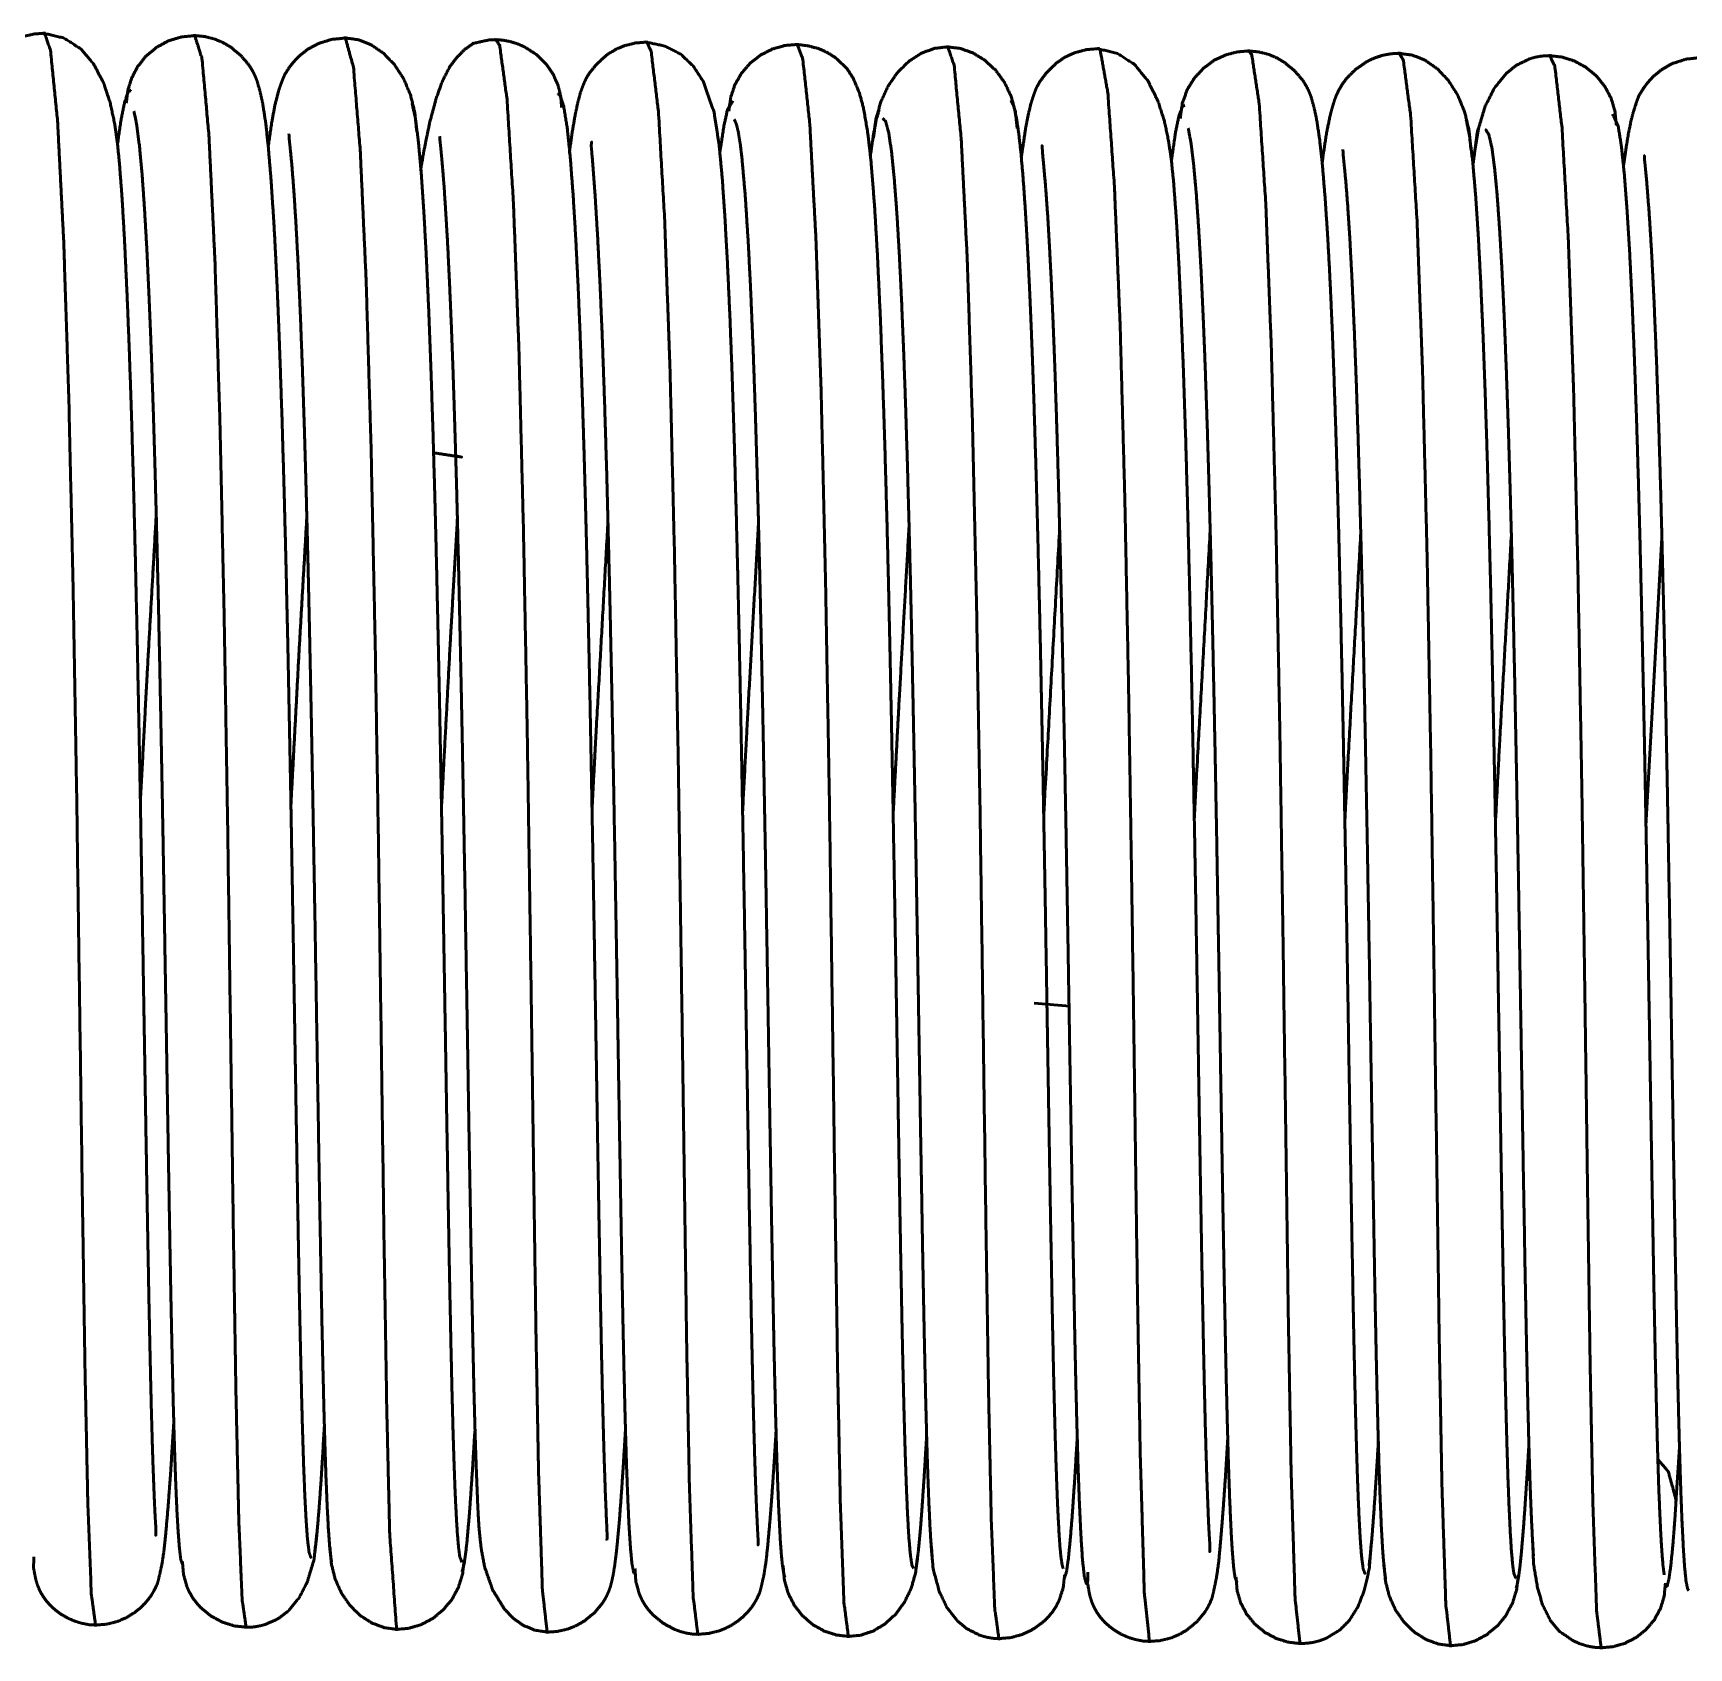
# Paper-space layout 'Layout1' of a CAD drawing. Header units: millimetres. Extents: x 69 to 348, y 30 to 269.
# Drawn here: x 182.84 to 190.54, y 243.62 to 251.12 of the extents above; entities that cross this region are included whole.
import ezdxf

# ---------------------------------------------------------------- set-up
doc = ezdxf.new("R2010")
doc.units = ezdxf.units.MM
doc.layers.add('170', color=7, linetype='Continuous', true_color=0xffffff)

psp = doc.layouts.get("Layout1")

# ---------------------------------------------------------------- linework, layer by layer
at = {"layer": '170', "color": 155, "linetype": 'Continuous', "lineweight": 50}
for p, q in [((189.5606, 250.6783), (189.5341, 250.5192)), ((190.4124, 248.7787), (190.3383, 247.4371)), ((187.4951, 246.6139), (187.6596, 246.5992)), ((190.478, 244.2923), (190.494, 244.55))]:
    psp.add_line(p, q, dxfattribs=at)
for points, knots in [([(182.8986, 251.122), (182.8438, 251.118), (182.7927, 251.1058), (182.7514, 251.0885), (182.7135, 251.0656), (182.6642, 251.0227), (182.6291, 250.9803), (182.6139, 250.9558), (182.6045, 250.9359), (182.5953, 250.9135), (182.588, 250.8928), (182.5759, 250.8505), (182.5651, 250.803), (182.5519, 250.7318), (182.5397, 250.6507), (182.527, 250.55)], [0, 0, 0.072006, 0.140901, 0.199594, 0.257727, 0.343365, 0.415585, 0.453419, 0.482278, 0.514008, 0.542859, 0.60058, 0.66439, 0.759327, 0.866951, 1, 1]), ([(183.4115, 244.1402), (183.4114, 244.1404), (183.4113, 244.1474), (183.4119, 244.1586), (183.4109, 244.1854), (183.4084, 244.2241), (183.4053, 244.2864), (183.4022, 244.363), (183.3982, 244.4718), (183.3942, 244.5993), (183.3904, 244.7366), (183.3868, 244.8883), (183.3835, 245.0366), (183.3802, 245.1952), (183.3748, 245.4802), (183.3693, 245.788), (183.3636, 246.1274), (183.3608, 246.2974), (183.3547, 246.665), (183.3458, 247.1963), (183.3399, 247.5329), (183.3328, 247.9106), (183.3253, 248.2826), (183.3169, 248.6601), (183.3078, 249.0213), (183.2984, 249.3453), (183.2882, 249.647), (183.2776, 249.9109), (183.2665, 250.1472), (183.2554, 250.3447), (183.2418, 250.5242), (183.2324, 250.6151), (183.2194, 250.7043), (183.1988, 250.7999), (183.1688, 250.8901), (183.1222, 250.979), (183.0623, 251.0497), (182.9821, 251.1), (182.887, 251.1222)], [0, 0, 0.000027, 0.001007, 0.00258, 0.006337, 0.011765, 0.020491, 0.031219, 0.046454, 0.064306, 0.083519, 0.104746, 0.125512, 0.147704, 0.187589, 0.230668, 0.278162, 0.301952, 0.353397, 0.427752, 0.474865, 0.52772, 0.579779, 0.632612, 0.683178, 0.728528, 0.770764, 0.807732, 0.840828, 0.868502, 0.893692, 0.906478, 0.919089, 0.932785, 0.946081, 0.960128, 0.973098, 0.986335, 1, 1]), ([(183.1312, 243.7233), (183.1116, 243.8684), (183.0954, 244.2883), (183.0823, 244.9102), (183.0701, 245.704), (183.0435, 247.5794), (183.0271, 248.5366), (183.0072, 249.4165), (182.9832, 250.1559), (182.9548, 250.7107), (182.922, 251.0412), (182.8941, 251.122)], [0, 0, 0.01977, 0.07649, 0.160448, 0.267603, 0.520775, 0.649987, 0.768791, 0.86865, 0.943623, 0.988458, 1, 1]), ([(183.5982, 251.111), (183.5313, 251.1046), (183.4696, 251.086), (183.4138, 251.0555), (183.365, 251.0144), (183.3269, 250.9664), (183.2988, 250.9127), (183.2815, 250.857), (183.2742, 250.7976)], [0, 0, 0.134652, 0.2638, 0.391136, 0.51904, 0.641806, 0.763283, 0.880031, 1, 1]), ([(184.1333, 244.0375), (184.1317, 244.038), (184.1238, 244.0625), (184.1165, 244.123), (184.1101, 244.2105), (184.104, 244.328), (184.0987, 244.4621), (184.0936, 244.6203), (184.0892, 244.7847), (184.0849, 244.9665), (184.081, 245.1445), (184.0772, 245.3344), (184.0706, 245.6996), (184.0647, 246.0441), (184.0551, 246.6242), (184.0473, 247.09), (184.0376, 247.6399), (184.0315, 247.9594), (184.0251, 248.2746), (184.0172, 248.6258), (184.0087, 248.9636), (183.9984, 249.3222), (183.9871, 249.6528), (183.9807, 249.8175), (183.974, 249.9723), (183.9674, 250.1082), (183.9605, 250.2351), (183.9479, 250.4298), (183.9341, 250.596), (183.9223, 250.7033), (183.9083, 250.7948), (183.8965, 250.8497), (183.8828, 250.8972), (183.8775, 250.9119), (183.8698, 250.9294), (183.8593, 250.9501), (183.8434, 250.975), (183.8076, 251.0169), (183.7596, 251.0571), (183.7236, 251.0784), (183.6848, 251.0946), (183.6373, 251.1065), (183.5867, 251.1112)], [0, 0, 0.000235, 0.003778, 0.012181, 0.02426, 0.040472, 0.058957, 0.080761, 0.103411, 0.128463, 0.152989, 0.179153, 0.229461, 0.276916, 0.356833, 0.421009, 0.496767, 0.540786, 0.584211, 0.632601, 0.679144, 0.728565, 0.774128, 0.796827, 0.818179, 0.836913, 0.854427, 0.881296, 0.904274, 0.919139, 0.931886, 0.939629, 0.946435, 0.948584, 0.951224, 0.954415, 0.958482, 0.966083, 0.974707, 0.980463, 0.986259, 0.993, 1, 1]), ([(183.8313, 243.7132), (183.8126, 243.8409), (183.797, 244.217), (183.7837, 244.815), (183.7714, 245.5906), (183.7452, 247.4518), (183.7291, 248.4138), (183.7097, 249.3062), (183.6862, 250.0652), (183.6584, 250.6448), (183.6261, 251.0041), (183.5923, 251.1111)], [0, 0, 0.017423, 0.068233, 0.148978, 0.253691, 0.504955, 0.63483, 0.755322, 0.857819, 0.93616, 0.984847, 1, 1]), ([(184.2983, 251.1), (184.2281, 251.0928), (184.1647, 251.0729), (184.1187, 251.0478), (184.0782, 251.016), (184.0526, 250.9893), (184.0325, 250.9641), (184.0117, 250.9315), (184.0011, 250.9072), (183.9906, 250.8791), (183.981, 250.8502), (183.9644, 250.7844), (183.9508, 250.7098), (183.9343, 250.5966)], [0, 0, 0.101627, 0.197409, 0.272867, 0.347105, 0.400392, 0.446966, 0.502678, 0.540899, 0.584035, 0.627947, 0.725762, 0.835118, 1, 1]), ([(184.6247, 250.6632), (184.6153, 250.7538), (184.5951, 250.8356), (184.5629, 250.911), (184.5208, 250.9757), (184.4693, 251.0289), (184.4123, 251.0677), (184.3514, 251.0917), (184.2867, 251.1002)], [0, 0, 0.149701, 0.288314, 0.422995, 0.54999, 0.671656, 0.785068, 0.892731, 1, 1]), ([(184.5306, 243.7032), (184.4986, 244.1488), (184.4851, 244.7224), (184.4728, 245.4791), (184.4469, 247.3242), (184.4311, 248.29), (184.4121, 249.194), (184.3891, 249.9717), (184.3618, 250.5758), (184.3301, 250.9634), (184.2925, 251.1002)], [0, 0, 0.060326, 0.137786, 0.239968, 0.489121, 0.619553, 0.741638, 0.846686, 0.928338, 0.980844, 1, 1]), ([(184.9983, 251.0918), (184.9785, 251.0914), (184.9602, 251.0905), (184.8885, 251.0749), (184.8483, 251.0472), (184.8117, 251.0105), (184.7788, 250.9673), (184.7436, 250.8995), (184.7148, 250.8191), (184.684, 250.7044), (184.6569, 250.5716), (184.6419, 250.4818)], [0, 0, 0.025657, 0.049361, 0.144132, 0.20736, 0.274338, 0.344517, 0.443255, 0.553556, 0.707193, 0.88239, 1, 1]), ([(185.2979, 250.7768), (185.2938, 250.8278), (185.2825, 250.8758), (185.2596, 250.9291), (185.2276, 250.9766), (185.1806, 251.0228), (185.1259, 251.0578), (185.0933, 251.0723), (185.0597, 251.0829), (185.0234, 251.0897), (184.9862, 251.0919)], [0, 0, 0.104161, 0.204375, 0.322247, 0.43869, 0.572893, 0.704837, 0.7774, 0.849069, 0.924289, 1, 1]), ([(184.9925, 251.0919), (185.0099, 251.064), (185.0441, 250.8141), (185.074, 250.3308), (185.0994, 249.6487), (185.1205, 248.8076), (185.1381, 247.8687), (185.1528, 246.899), (185.1779, 245.1243), (185.1905, 244.4401), (185.2084, 243.8883), (185.2305, 243.6904)], [0, 0, 0.00444, 0.038466, 0.103782, 0.195864, 0.309378, 0.436057, 0.566898, 0.806333, 0.898659, 0.973139, 1, 1]), ([(185.6979, 251.0808), (185.6412, 251.0764), (185.5884, 251.0632), (185.5464, 251.045), (185.5079, 251.0208), (185.4598, 250.9771), (185.4257, 250.9347), (185.4118, 250.9116), (185.4032, 250.8932), (185.3939, 250.8698), (185.3864, 250.8482), (185.3735, 250.8016), (185.362, 250.7485), (185.3475, 250.665), (185.334, 250.5679), (185.3339, 250.5675)], [0, 0, 0.08082, 0.158277, 0.223344, 0.288135, 0.380452, 0.457865, 0.496225, 0.525079, 0.560878, 0.593388, 0.662232, 0.739407, 0.86002, 0.999351, 1, 1]), ([(186.2113, 244.0958), (186.2114, 244.0958), (186.212, 244.102), (186.2114, 244.1165), (186.2097, 244.148), (186.2074, 244.1917), (186.204, 244.2638), (186.2004, 244.3534), (186.196, 244.4814), (186.1916, 244.6315), (186.1875, 244.7922), (186.1835, 244.9698), (186.1799, 245.1413), (186.1764, 245.324), (186.1702, 245.6687), (186.1648, 245.9855), (186.1589, 246.3441), (186.156, 246.5189), (186.1498, 246.8941), (186.1405, 247.4303), (186.1343, 247.7664), (186.1269, 248.1403), (186.119, 248.5052), (186.1101, 248.872), (186.1005, 249.2192), (186.0907, 249.527), (186.0799, 249.8102), (186.0685, 250.0553), (186.0566, 250.2706), (186.0446, 250.446), (186.0298, 250.6042), (186.0062, 250.7555), (185.9551, 250.8991), (185.9105, 250.9677), (185.8521, 251.024), (185.7769, 251.0623), (185.6868, 251.081)], [0, 0, 0.000016, 0.000882, 0.002908, 0.007322, 0.013424, 0.023518, 0.036052, 0.053944, 0.074921, 0.097382, 0.122203, 0.146175, 0.171712, 0.219881, 0.264152, 0.314264, 0.338693, 0.39113, 0.466053, 0.513023, 0.565273, 0.616276, 0.66754, 0.716069, 0.7591, 0.798709, 0.832991, 0.863121, 0.887676, 0.909891, 0.931284, 0.952582, 0.964018, 0.975341, 0.987139, 1, 1]), ([(185.6937, 251.0809), (185.7141, 251.0369), (185.7478, 250.7574), (185.7771, 250.2477), (185.8021, 249.5442), (185.8227, 248.6882), (185.8399, 247.7418), (185.8543, 246.7725), (185.8792, 245.0224), (185.892, 244.3602), (185.9094, 243.8563), (185.9308, 243.6803)], [0, 0, 0.00654, 0.044533, 0.113418, 0.208413, 0.323955, 0.45167, 0.58249, 0.818671, 0.908036, 0.976073, 1, 1]), ([(186.3981, 251.0698), (186.3365, 251.0648), (186.2784, 251.0485), (186.2237, 251.0209), (186.1743, 250.9825), (186.1337, 250.9356), (186.1029, 250.8817), (186.0837, 250.8232), (186.0753, 250.7595)], [0, 0, 0.124642, 0.24623, 0.369933, 0.495896, 0.621019, 0.74623, 0.870326, 1, 1]), ([(186.9336, 243.9879), (186.9265, 244.0009), (186.9193, 244.0466), (186.9125, 244.1244), (186.9065, 244.2248), (186.9009, 244.3519), (186.8959, 244.4926), (186.8911, 244.6549), (186.8868, 244.8221), (186.8826, 245.0051), (186.8789, 245.1845), (186.8753, 245.3747), (186.8687, 245.7422), (186.8628, 246.0918), (186.8559, 246.5109), (186.8501, 246.8608), (186.8451, 247.15), (186.8364, 247.6403), (186.8309, 247.9282), (186.8251, 248.2124), (186.818, 248.533), (186.8104, 248.8432), (186.8011, 249.1776), (186.7911, 249.4898), (186.7791, 249.8081), (186.7659, 250.0905), (186.7523, 250.3216), (186.7365, 250.5207), (186.7215, 250.6546), (186.7018, 250.7703), (186.6823, 250.8436), (186.6529, 250.9131), (186.6228, 250.9592), (186.5698, 251.0084), (186.5349, 251.031), (186.4928, 251.0504), (186.443, 251.0633), (186.3861, 251.0699)], [0, 0, 0.002042, 0.008413, 0.019164, 0.033, 0.050507, 0.069881, 0.092228, 0.115247, 0.140438, 0.165134, 0.191319, 0.241911, 0.290029, 0.347709, 0.395873, 0.435677, 0.503169, 0.542799, 0.581923, 0.626057, 0.668753, 0.714794, 0.757781, 0.801622, 0.84053, 0.87239, 0.899877, 0.91842, 0.934574, 0.945013, 0.955399, 0.962972, 0.972932, 0.978653, 0.985034, 0.99211, 1, 1]), ([(186.392, 251.0699), (186.4183, 251.0061), (186.4515, 250.6974), (186.4802, 250.1618), (186.5047, 249.4374), (186.5248, 248.5674), (186.5416, 247.6146), (186.5684, 245.7297), (186.5806, 244.9228), (186.5936, 244.2834), (186.6104, 243.8276), (186.6308, 243.6703)], [0, 0, 0.009309, 0.051218, 0.1236, 0.221404, 0.338841, 0.467447, 0.721838, 0.830737, 0.917039, 0.978596, 1, 1]), ([(187.0977, 251.0588), (187.0328, 251.0517), (186.9712, 251.0293), (186.9131, 250.992), (186.8601, 250.9403), (186.816, 250.877), (186.7817, 250.8031), (186.7591, 250.7225), (186.7469, 250.6332)], [0, 0, 0.10766, 0.215758, 0.329645, 0.45171, 0.578881, 0.713371, 0.851322, 1, 1]), ([(187.4153, 250.6793), (187.4069, 250.7569), (187.3877, 250.8275), (187.3567, 250.8928), (187.3156, 250.9494), (187.2654, 250.996), (187.2096, 251.0302), (187.1499, 251.0512), (187.0865, 251.0589)], [0, 0, 0.140773, 0.272699, 0.403125, 0.529097, 0.652709, 0.770655, 0.884848, 1, 1]), ([(187.0928, 251.0589), (187.1224, 250.9718), (187.1551, 250.634), (187.1833, 250.073), (187.2072, 249.3286), (187.2269, 248.4455), (187.2433, 247.4871), (187.2698, 245.615), (187.282, 244.8257), (187.2951, 244.2097), (187.3112, 243.8016), (187.3305, 243.6602)], [0, 0, 0.01242, 0.05822, 0.13404, 0.234565, 0.3538, 0.483185, 0.735895, 0.842446, 0.925611, 0.980741, 1, 1]), ([(187.798, 251.0506), (187.7375, 251.0455), (187.6817, 251.0307), (187.638, 251.0105), (187.5987, 250.984), (187.5514, 250.9378), (187.5195, 250.8948), (187.5059, 250.8703), (187.4982, 250.8513), (187.4888, 250.8243), (187.4799, 250.7961), (187.466, 250.7393), (187.4541, 250.6754), (187.4348, 250.5445)], [0, 0, 0.087199, 0.17005, 0.239234, 0.307357, 0.402404, 0.479272, 0.519483, 0.549035, 0.590051, 0.632504, 0.716501, 0.809897, 1, 1]), ([(188.3108, 244.0646), (188.3107, 244.0648), (188.3106, 244.0717), (188.3113, 244.0828), (188.3103, 244.1094), (188.3079, 244.1477), (188.3048, 244.2091), (188.3018, 244.2842), (188.2978, 244.3905), (188.2938, 244.5144), (188.2901, 244.6474), (188.2865, 244.7946), (188.2832, 244.9393), (188.28, 245.0946), (188.2746, 245.3754), (188.2663, 245.8456), (188.2606, 246.1862), (188.2546, 246.5529), (188.2458, 247.0828), (188.2398, 247.4189), (188.2328, 247.7966), (188.2253, 248.1687), (188.2169, 248.5475), (188.2079, 248.911), (188.1987, 249.2382), (188.1886, 249.5437), (188.1781, 249.8104), (188.1671, 250.0489), (188.1561, 250.2485), (188.1426, 250.4298), (188.1331, 250.5232), (188.1203, 250.6147), (188.0996, 250.7141), (188.0695, 250.8077), (188.0226, 250.9011), (187.9623, 250.9752), (187.8815, 251.028), (187.7856, 251.0507)], [0, 0, 0.000027, 0.001004, 0.002559, 0.006283, 0.011645, 0.020243, 0.030761, 0.04563, 0.062978, 0.081582, 0.10218, 0.12243, 0.144148, 0.183436, 0.249214, 0.296866, 0.348162, 0.422287, 0.469316, 0.522145, 0.574214, 0.627209, 0.678062, 0.723847, 0.766603, 0.803935, 0.837339, 0.865291, 0.890732, 0.903856, 0.916784, 0.930988, 0.944733, 0.959352, 0.972716, 0.986221, 1, 1]), ([(188.0305, 243.6473), (188.0065, 243.8764), (187.9874, 244.5264), (187.9749, 245.2476), (187.9495, 247.0609), (187.9342, 248.0291), (187.916, 248.9526), (187.894, 249.7657), (187.8676, 250.4085), (187.8368, 250.8443), (187.8016, 251.042), (187.792, 251.0507)], [0, 0, 0.03106, 0.118756, 0.216042, 0.460617, 0.59121, 0.715781, 0.825482, 0.912245, 0.971157, 0.998239, 1, 1]), ([(188.4971, 251.0396), (188.4398, 251.035), (188.3864, 251.0215), (188.3316, 250.9959), (188.2829, 250.9604), (188.239, 250.913), (188.2058, 250.8588), (188.183, 250.7951), (188.1734, 250.7255)], [0, 0, 0.115144, 0.22539, 0.346582, 0.467223, 0.596537, 0.723896, 0.859413, 1, 1]), ([(189.0323, 243.9637), (189.0317, 243.9638), (189.0238, 243.9846), (189.0164, 244.0421), (189.01, 244.1268), (189.004, 244.241), (188.9986, 244.3711), (188.9935, 244.525), (188.989, 244.6852), (188.9847, 244.8635), (188.9809, 245.0391), (188.9771, 245.2271), (188.9704, 245.5899), (188.9646, 245.933), (188.9598, 246.2175), (188.9512, 246.7422), (188.9425, 247.2513), (188.9315, 247.8488), (188.925, 248.1663), (188.9171, 248.5216), (188.9086, 248.8639), (188.8982, 249.2289), (188.8869, 249.5657), (188.8805, 249.7329), (188.8737, 249.8898), (188.8671, 250.0272), (188.8601, 250.1553), (188.8474, 250.3514), (188.8334, 250.5188), (188.8216, 250.6268), (188.8076, 250.7197), (188.7958, 250.7756), (188.7821, 250.8243), (188.7768, 250.8391), (188.7692, 250.857), (188.7587, 250.8778), (188.7429, 250.9029), (188.707, 250.9451), (188.6591, 250.9854), (188.6231, 251.0068), (188.5844, 251.0231), (188.5369, 251.0351), (188.4863, 251.0398)], [0, 0, 0.000091, 0.003151, 0.011135, 0.022843, 0.038591, 0.056526, 0.077729, 0.099803, 0.12436, 0.148549, 0.174446, 0.224423, 0.271683, 0.310872, 0.383143, 0.453255, 0.535569, 0.579295, 0.62824, 0.675405, 0.725688, 0.772091, 0.795138, 0.816773, 0.835712, 0.853382, 0.880444, 0.903574, 0.918548, 0.931476, 0.939354, 0.946311, 0.948487, 0.951162, 0.954374, 0.958449, 0.966077, 0.974702, 0.980466, 0.986259, 0.993006, 1, 1]), ([(188.7303, 243.6373), (188.7073, 243.8471), (188.6888, 244.4414), (188.6762, 245.1418), (188.651, 246.9336), (188.6361, 247.9031), (188.6182, 248.8358), (188.5967, 249.6652), (188.5709, 250.3307), (188.5406, 250.7937), (188.506, 251.0214), (188.4916, 251.0398)], [0, 0, 0.028463, 0.108664, 0.203146, 0.444861, 0.575639, 0.701456, 0.813369, 0.903195, 0.965784, 0.996844, 1, 1]), ([(189.1978, 251.0287), (189.1528, 251.0263), (189.11, 251.0181), (189.0734, 251.0055), (189.0391, 250.9888), (188.989, 250.9542), (188.9492, 250.9147), (188.9271, 250.8848), (188.9113, 250.8585), (188.8984, 250.8317), (188.8908, 250.8107), (188.8809, 250.7788), (188.8713, 250.7436), (188.8537, 250.6589), (188.839, 250.5613), (188.8337, 250.5211)], [0, 0, 0.064582, 0.127007, 0.182435, 0.237131, 0.324283, 0.404627, 0.457888, 0.501882, 0.544462, 0.576478, 0.624331, 0.676607, 0.800436, 0.941849, 1, 1]), ([(189.5252, 250.5782), (189.5156, 250.6719), (189.4953, 250.7566), (189.4629, 250.8345), (189.4205, 250.9014), (189.3689, 250.9562), (189.3117, 250.9961), (189.2505, 251.0204), (189.1856, 251.0288)], [0, 0, 0.151588, 0.291827, 0.427635, 0.55517, 0.676371, 0.78865, 0.894659, 1, 1]), ([(189.43, 243.6273), (189.4081, 243.8196), (189.3903, 244.3593), (189.3776, 245.0381), (189.3526, 246.8068), (189.3379, 247.7766), (189.3205, 248.7174), (189.2994, 249.5623), (189.2741, 250.2498), (189.2444, 250.7397), (189.2103, 250.997), (189.192, 251.0288)], [0, 0, 0.026099, 0.098957, 0.19055, 0.429186, 0.560034, 0.686982, 0.801007, 0.893818, 0.960026, 0.995054, 1, 1]), ([(189.897, 251.0176), (189.8718, 251.0169), (189.8493, 251.015), (189.8212, 251.0098), (189.7973, 251.0025), (189.7366, 250.973), (189.6882, 250.9344), (189.6328, 250.8651), (189.5911, 250.7825), (189.5539, 250.6598), (189.5355, 250.518)], [0, 0, 0.036891, 0.070047, 0.111773, 0.148348, 0.247189, 0.337776, 0.467551, 0.603091, 0.790728, 1, 1]), ([(190.2008, 250.6943), (190.1942, 250.7592), (190.1766, 250.8189), (190.1472, 250.8744), (190.1079, 250.923), (190.0595, 250.9632), (190.0055, 250.9928), (189.9477, 251.011), (189.8861, 251.0178)], [0, 0, 0.130484, 0.255052, 0.380654, 0.505759, 0.631588, 0.754839, 0.876015, 1, 1]), ([(190.13, 243.6176), (190.109, 243.7898), (190.0918, 244.2802), (190.0789, 244.9367), (190.0668, 245.7562), (190.0541, 246.6805), (190.0397, 247.6496), (190.0226, 248.5976), (190.0021, 249.4572), (189.9773, 250.166), (189.9481, 250.6822), (189.9145, 250.9691), (189.8912, 251.0177)], [0, 0, 0.023415, 0.089633, 0.178225, 0.288821, 0.413544, 0.544321, 0.672266, 0.788286, 0.883984, 0.953745, 0.992717, 1, 1]), ([(190.5973, 251.0089), (190.5259, 251.0014), (190.4616, 250.9809), (190.4148, 250.9549), (190.374, 250.922), (190.3483, 250.8943), (190.3281, 250.868), (190.3046, 250.8289), (190.2939, 250.8007), (190.2804, 250.757), (190.268, 250.7099), (190.2562, 250.6521), (190.2458, 250.5873), (190.234, 250.5017)], [0, 0, 0.10301, 0.199775, 0.27649, 0.351556, 0.405845, 0.453416, 0.518752, 0.562062, 0.627571, 0.697358, 0.781964, 0.876122, 1, 1]), ([(183.2948, 250.8572), (183.2823, 250.8472), (183.2663, 250.8014), (183.2497, 250.7191), (183.2337, 250.6081)], [0, 0, 0.061424, 0.247801, 0.569845, 1, 1]), ([(184.834, 244.0161), (184.8242, 244.0426), (184.8184, 244.087), (184.8129, 244.1527), (184.8075, 244.242), (184.8023, 244.3535), (184.7973, 244.4907), (184.7924, 244.6498), (184.7876, 244.8346), (184.783, 245.0388), (184.7783, 245.267), (184.7736, 245.512), (184.7642, 246.0589), (184.7541, 246.6666), (184.7431, 247.3176), (184.7371, 247.6541), (184.7307, 247.9883), (184.7237, 248.3244), (184.7164, 248.6514), (184.7083, 248.972), (184.6997, 249.2756), (184.6902, 249.5651), (184.6802, 249.8305), (184.6692, 250.0748), (184.6576, 250.289), (184.645, 250.474), (184.6317, 250.6215), (184.6173, 250.7302), (184.6022, 250.7971)], [0, 0, 0.004159, 0.010754, 0.020461, 0.03364, 0.05008, 0.070313, 0.093754, 0.120973, 0.151064, 0.184682, 0.220776, 0.301344, 0.390862, 0.486758, 0.536334, 0.585564, 0.635079, 0.683247, 0.730483, 0.775216, 0.817886, 0.857006, 0.89302, 0.924623, 0.951935, 0.973749, 0.989893, 1, 1]), ([(185.508, 244.1181), (185.5095, 244.1287), (185.5085, 244.1661), (185.5056, 244.2262), (185.5009, 244.3408), (185.4959, 244.4899), (185.4927, 244.5951), (185.4896, 244.7116), (185.4866, 244.8353), (185.4837, 244.9684), (185.4785, 245.2239), (185.4734, 245.503), (185.4691, 245.7468), (185.4624, 246.1451), (185.4601, 246.2906), (185.4561, 246.5325), (185.4524, 246.7546), (185.4471, 247.0729), (185.4396, 247.4994), (185.4295, 248.029), (185.4247, 248.2583), (185.4198, 248.4838), (185.4139, 248.7318), (185.4077, 248.9722), (185.4005, 249.2285), (185.3928, 249.4711), (185.3839, 249.7201), (185.3744, 249.9479), (185.3633, 250.1713), (185.3516, 250.3658), (185.3382, 250.5423), (185.324, 250.6798), (185.3078, 250.7815), (185.2908, 250.8332), (185.2807, 250.8399)], [0, 0, 0.001586, 0.007147, 0.016073, 0.033106, 0.055251, 0.070889, 0.08819, 0.106558, 0.126326, 0.164269, 0.205725, 0.241929, 0.301078, 0.322678, 0.358596, 0.391585, 0.438851, 0.502188, 0.580835, 0.614895, 0.648379, 0.685222, 0.720929, 0.758996, 0.795037, 0.832026, 0.865885, 0.8991, 0.928033, 0.954304, 0.974839, 0.990126, 0.998216, 1, 1]), ([(186.093, 250.8077), (186.0686, 250.7658), (186.0523, 250.6921), (186.0356, 250.5824), (186.0333, 250.565)], [0, 0, 0.191924, 0.491122, 0.930468, 1, 1]), ([(186.7735, 250.7651), (186.7606, 250.7194), (186.7474, 250.6502), (186.7334, 250.5541)], [0, 0, 0.221012, 0.54862, 1, 1]), ([(187.629, 243.9865), (187.6239, 244.0057), (187.6189, 244.0403), (187.6145, 244.087), (187.6102, 244.1472), (187.6029, 244.2898), (187.596, 244.4753), (187.5903, 244.6673), (187.5849, 244.8871), (187.5805, 245.0897), (187.5762, 245.3078), (187.5694, 245.6854), (187.5642, 245.9875), (187.5606, 246.2052), (187.5584, 246.341), (187.5529, 246.6696), (187.5455, 247.1111), (187.5356, 247.6639), (187.5297, 247.9649), (187.5225, 248.313), (187.5147, 248.6514), (187.5051, 249.0228), (187.4946, 249.37), (187.4886, 249.5487), (187.4822, 249.7177), (187.4752, 249.8861), (187.4679, 250.0426), (187.4598, 250.1944), (187.4514, 250.3313), (187.4422, 250.4586), (187.4327, 250.5676), (187.4222, 250.6612), (187.4113, 250.7325), (187.3995, 250.7824), (187.3872, 250.8069)], [0, 0, 0.002904, 0.008024, 0.014888, 0.023731, 0.044633, 0.0718, 0.099934, 0.132118, 0.161784, 0.193725, 0.249007, 0.293243, 0.325116, 0.345001, 0.393114, 0.457762, 0.538697, 0.582772, 0.633744, 0.683298, 0.737693, 0.788549, 0.814716, 0.839476, 0.864157, 0.887093, 0.909342, 0.929425, 0.948106, 0.964124, 0.977921, 0.988482, 0.99599, 1, 1]), ([(188.1944, 250.7876), (188.1836, 250.7805), (188.1676, 250.7378), (188.1511, 250.6581), (188.1326, 250.5303)], [0, 0, 0.047987, 0.217583, 0.520256, 1, 1]), ([(183.3097, 250.7599), (183.323, 250.6946), (183.3356, 250.596), (183.3477, 250.4647), (183.3591, 250.3026), (183.3699, 250.1133), (183.38, 249.8982), (183.3896, 249.6609), (183.3986, 249.4014), (183.407, 249.1243), (183.4149, 248.8302), (183.4223, 248.5239), (183.4292, 248.2072), (183.4356, 247.885), (183.4418, 247.5584), (183.4475, 247.233), (183.4583, 246.5924), (183.4684, 245.9862), (183.478, 245.4339), (183.4829, 245.1827), (183.4878, 244.9522), (183.4928, 244.7426), (183.498, 244.5577), (183.5034, 244.3976), (183.5091, 244.2648), (183.515, 244.1585), (183.5212, 244.0792), (183.5277, 244.0268), (183.5378, 243.9989)], [0, 0, 0.009851, 0.024528, 0.044007, 0.068024, 0.096023, 0.127843, 0.162935, 0.201286, 0.242247, 0.285706, 0.33097, 0.377777, 0.425389, 0.473648, 0.521728, 0.616385, 0.705955, 0.787562, 0.824676, 0.85873, 0.889704, 0.917031, 0.940699, 0.960344, 0.976071, 0.987812, 0.995619, 1, 1]), ([(186.1006, 250.7203), (186.1102, 250.6993), (186.1195, 250.6604), (186.1281, 250.6066), (186.1364, 250.537), (186.1512, 250.3684), (186.1652, 250.1518), (186.1769, 249.9207), (186.1879, 249.6569), (186.197, 249.3998), (186.2055, 249.1216), (186.2125, 248.8662), (186.2191, 248.5994), (186.2244, 248.3673), (186.2294, 248.1299), (186.2334, 247.9342), (186.2401, 247.5811), (186.2461, 247.2494), (186.2491, 247.0739), (186.2564, 246.6386), (186.2648, 246.1318), (186.2743, 245.5768), (186.2797, 245.2837), (186.2852, 245.0125), (186.2915, 244.7376), (186.2981, 244.4992), (186.306, 244.2819), (186.3144, 244.1174), (186.3192, 244.051), (186.3242, 244.0006), (186.3297, 243.9652), (186.3354, 243.9474)], [0, 0, 0.003406, 0.0093, 0.017335, 0.027673, 0.052633, 0.084627, 0.118747, 0.157686, 0.195617, 0.236641, 0.274316, 0.313666, 0.347907, 0.382909, 0.411765, 0.463843, 0.512761, 0.53864, 0.602838, 0.67757, 0.759408, 0.802626, 0.842624, 0.883167, 0.91833, 0.950392, 0.974678, 0.984496, 0.991963, 0.997252, 1, 1]), ([(186.7909, 250.7259), (186.8044, 250.7111), (186.8183, 250.659), (186.8316, 250.5697), (186.8441, 250.4457), (186.856, 250.2885), (186.8671, 250.1031), (186.8776, 249.8898), (186.8874, 249.6542), (186.8967, 249.3952), (186.9052, 249.1191), (186.9132, 248.8252), (186.9207, 248.5205), (186.9276, 248.2047), (186.9341, 247.8854), (186.9402, 247.5612), (186.946, 247.2401), (186.9567, 246.6086), (186.9665, 246.0128), (186.9759, 245.47), (186.9805, 245.2221), (186.9852, 244.9948), (186.9899, 244.7857), (186.9947, 244.6), (186.9997, 244.4358), (187.0048, 244.2969), (187.0102, 244.1811), (187.0157, 244.0897), (187.0215, 244.0211)], [0, 0, 0.002982, 0.011012, 0.024451, 0.043007, 0.066478, 0.094133, 0.125926, 0.161028, 0.19962, 0.24074, 0.284512, 0.329895, 0.376919, 0.424476, 0.472756, 0.52057, 0.614595, 0.703323, 0.784139, 0.821054, 0.854911, 0.886051, 0.9137, 0.938156, 0.958851, 0.976122, 0.98974, 1, 1]), ([(189.7333, 243.941), (189.7243, 243.9636), (189.7185, 244.0058), (189.7129, 244.0693), (189.7075, 244.1561), (189.7023, 244.2645), (189.6972, 244.3975), (189.6923, 244.5523), (189.6875, 244.7331), (189.6828, 244.9343), (189.6781, 245.1604), (189.6735, 245.4038), (189.664, 245.9485), (189.654, 246.554), (189.6431, 247.2027), (189.6371, 247.5389), (189.6307, 247.873), (189.6238, 248.2099), (189.6165, 248.5381), (189.6085, 248.8612), (189.6, 249.168), (189.5906, 249.4605), (189.5806, 249.7288), (189.5697, 249.9755), (189.5582, 250.1918), (189.5456, 250.3799), (189.5324, 250.5314), (189.5181, 250.6456), (189.5031, 250.7196)], [0, 0, 0.003576, 0.009857, 0.019246, 0.03207, 0.048048, 0.067662, 0.090483, 0.117137, 0.146799, 0.180121, 0.215979, 0.296257, 0.385483, 0.481094, 0.530633, 0.579867, 0.629521, 0.677903, 0.725517, 0.77074, 0.813869, 0.85343, 0.889808, 0.921734, 0.949503, 0.971917, 0.988872, 1, 1]), ([(190.423, 243.9572), (190.4174, 244.0026), (190.4121, 244.0677), (190.4068, 244.1551), (190.4018, 244.263), (190.3968, 244.3946), (190.3921, 244.5469), (190.3874, 244.7243), (190.3828, 244.9209), (190.3782, 245.1411), (190.3737, 245.3778), (190.3691, 245.6358), (190.3596, 246.1968), (190.3495, 246.8102), (190.3382, 247.4578), (190.3321, 247.7854), (190.3254, 248.1168), (190.3184, 248.4407), (190.3107, 248.7609), (190.3025, 249.0666), (190.2935, 249.36), (190.2839, 249.6313), (190.2734, 249.8834), (190.2623, 250.1071), (190.2502, 250.3049), (190.2375, 250.469), (190.2238, 250.5992), (190.2093, 250.6894), (190.1835, 250.7457)], [0, 0, 0.006732, 0.016335, 0.029211, 0.045097, 0.064466, 0.086879, 0.112965, 0.141886, 0.17429, 0.209101, 0.247058, 0.329572, 0.419789, 0.515049, 0.563232, 0.611979, 0.659636, 0.706742, 0.75171, 0.794886, 0.834807, 0.871906, 0.904854, 0.933992, 0.958199, 0.977463, 0.990889, 1, 1]), ([(184.0303, 250.6538), (184.0317, 250.6292), (184.0367, 250.5816), (184.0434, 250.5131), (184.0528, 250.3948), (184.0622, 250.2479), (184.0728, 250.0483), (184.0831, 249.819), (184.092, 249.5857), (184.1005, 249.332), (184.1077, 249.0886), (184.1145, 248.8319), (184.1203, 248.5953), (184.1258, 248.3515), (184.1304, 248.134), (184.1348, 247.9133), (184.1397, 247.6543), (184.1503, 247.056), (184.1591, 246.5289), (184.1656, 246.135), (184.1725, 245.7261), (184.18, 245.3153), (184.1839, 245.1181), (184.1882, 244.9201), (184.1926, 244.7381), (184.1974, 244.5628), (184.2025, 244.4093), (184.2082, 244.2716), (184.2141, 244.1611), (184.2208, 244.074), (184.2279, 244.0181)], [0, 0, 0.003714, 0.010919, 0.021276, 0.039154, 0.061327, 0.091424, 0.125998, 0.161149, 0.199392, 0.236065, 0.274737, 0.31038, 0.347102, 0.379865, 0.413107, 0.452127, 0.542247, 0.621645, 0.680973, 0.742565, 0.804438, 0.834149, 0.863973, 0.891398, 0.917801, 0.940928, 0.961694, 0.978352, 0.991515, 1, 1]), ([(184.7318, 250.6415), (184.7312, 250.6362), (184.7322, 250.6241), (184.7341, 250.6064), (184.7372, 250.5764), (184.7408, 250.5387), (184.7456, 250.4834), (184.7507, 250.4184), (184.7568, 250.3299), (184.763, 250.2292), (184.7701, 250.0991), (184.777, 249.9545), (184.7845, 249.7807), (184.7917, 249.5917), (184.7981, 249.4008), (184.8043, 249.1987), (184.8098, 249.0035), (184.815, 248.8007), (184.8236, 248.433), (184.8317, 248.0509), (184.8378, 247.7393), (184.8481, 247.1712), (184.8571, 246.6348), (184.8669, 246.04), (184.8777, 245.417), (184.8835, 245.1203), (184.889, 244.8662), (184.895, 244.6372), (184.901, 244.4534), (184.9073, 244.2953), (184.9104, 244.2295), (184.9148, 244.1638), (184.9239, 244.079), (184.9406, 243.9917), (184.9771, 243.8872), (185.0324, 243.7973), (185.0737, 243.7546), (185.1203, 243.7218), (185.176, 243.6992), (185.2368, 243.6902)], [0, 0, 0.000757, 0.002463, 0.004969, 0.00921, 0.014532, 0.022332, 0.031507, 0.043989, 0.058175, 0.076504, 0.096865, 0.12133, 0.147937, 0.174799, 0.203244, 0.230715, 0.259249, 0.310974, 0.364736, 0.408561, 0.488493, 0.563939, 0.647622, 0.735261, 0.776993, 0.812748, 0.844967, 0.870831, 0.893093, 0.902357, 0.911621, 0.923616, 0.936113, 0.95168, 0.966531, 0.974889, 0.982904, 0.991357, 1, 1]), ([(185.4375, 250.616), (185.4371, 250.6159), (185.4353, 250.6001), (185.4385, 250.5627), (185.4452, 250.4821), (185.4532, 250.3717), (185.4643, 250.1906), (185.4757, 249.97), (185.4874, 249.6937), (185.4983, 249.3816), (185.5075, 249.0737), (185.516, 248.7448), (185.5232, 248.4384), (185.53, 248.1221), (185.5356, 247.8407), (185.5409, 247.5557), (185.5495, 247.0693), (185.5544, 246.7803), (185.5602, 246.4299), (185.5636, 246.2185), (185.57, 245.8359), (185.5763, 245.4789), (185.5796, 245.3006), (185.5833, 245.1128), (185.5871, 244.9363), (185.5913, 244.7569), (185.5957, 244.5937), (185.6006, 244.4361), (185.6058, 244.3002), (185.6116, 244.178), (185.6177, 244.0823), (185.6247, 244.0097), (185.6322, 243.9695), (185.6381, 243.9613)], [0, 0, 0.000058, 0.002445, 0.008073, 0.020217, 0.036837, 0.064068, 0.097237, 0.13874, 0.185635, 0.231875, 0.281265, 0.327265, 0.374762, 0.417025, 0.459805, 0.532844, 0.576225, 0.628839, 0.660584, 0.71803, 0.771631, 0.798391, 0.826588, 0.853097, 0.880042, 0.904537, 0.928216, 0.94863, 0.966999, 0.981384, 0.992342, 0.998477, 1, 1]), ([(188.2105, 250.6812), (188.2237, 250.6098), (188.2363, 250.5066), (188.2483, 250.3718), (188.2596, 250.207), (188.2704, 250.0158), (188.2805, 249.7983), (188.29, 249.5581), (188.2989, 249.2956), (188.3073, 249.0151), (188.3151, 248.7184), (188.3224, 248.4104), (188.3292, 248.0925), (188.3357, 247.7701), (188.3418, 247.4435), (188.353, 246.7956), (188.3633, 246.1716), (188.3731, 245.5919), (188.3779, 245.3254), (188.3828, 245.0761), (188.3877, 244.8485), (188.3928, 244.6427), (188.398, 244.4622), (188.4034, 244.3065), (188.4091, 244.1769), (188.415, 244.0732), (188.4212, 243.9963), (188.4278, 243.9463), (188.4371, 243.9228)], [0, 0, 0.010731, 0.02611, 0.046101, 0.07052, 0.098827, 0.131006, 0.166537, 0.205352, 0.246827, 0.290694, 0.336223, 0.383217, 0.430882, 0.479163, 0.574931, 0.667168, 0.75285, 0.792244, 0.829101, 0.862754, 0.893179, 0.919867, 0.942891, 0.962055, 0.977416, 0.988821, 0.996269, 1, 1]), ([(189.5922, 250.6723), (189.5943, 250.6721), (189.6084, 250.6497), (189.622, 250.5898), (189.6349, 250.4939), (189.6471, 250.3635), (189.6585, 250.2032), (189.6694, 250.0136), (189.6796, 249.7995), (189.6892, 249.5602), (189.6981, 249.3016), (189.7065, 249.0228), (189.7143, 248.7304), (189.7216, 248.4244), (189.7283, 248.112), (189.7347, 247.7924), (189.7464, 247.1524), (189.7569, 246.5279), (189.7666, 245.939), (189.7759, 245.4027), (189.7805, 245.1601), (189.7851, 244.934), (189.7898, 244.7301), (189.7946, 244.5462), (189.7995, 244.3868), (189.8047, 244.2497), (189.81, 244.1368), (189.8155, 244.046)], [0, 0, 0.000316, 0.004309, 0.013559, 0.028143, 0.047862, 0.072072, 0.100693, 0.132971, 0.16905, 0.208038, 0.250061, 0.294127, 0.340235, 0.387298, 0.435459, 0.531882, 0.625987, 0.714706, 0.795509, 0.832073, 0.866138, 0.896865, 0.92457, 0.948593, 0.969271, 0.986292, 1, 1]), ([(187.5311, 250.5992), (187.5312, 250.5987), (187.5321, 250.5855), (187.5338, 250.5605), (187.5469, 250.417), (187.5572, 250.2753), (187.5672, 250.1014), (187.5732, 249.9839), (187.5791, 249.8564), (187.5849, 249.7174), (187.5905, 249.5691), (187.5999, 249.2845), (187.6088, 248.9764), (187.6158, 248.7052), (187.6224, 248.4231), (187.6275, 248.1926), (187.6358, 247.7805), (187.6417, 247.4627), (187.6476, 247.1294), (187.655, 246.6913), (187.659, 246.4496), (187.6659, 246.0294), (187.6737, 245.5774), (187.678, 245.3399), (187.6824, 245.1158), (187.6873, 244.8858), (187.6924, 244.677), (187.6982, 244.4745), (187.7043, 244.3017), (187.7113, 244.148), (187.7187, 244.0319), (187.7274, 243.9502), (187.7367, 243.9165), (187.7388, 243.9157)], [0, 0, 0.000066, 0.002043, 0.005792, 0.027339, 0.048562, 0.074609, 0.092187, 0.111274, 0.13206, 0.154248, 0.19681, 0.242881, 0.283434, 0.325608, 0.360075, 0.42168, 0.469196, 0.519015, 0.584514, 0.620637, 0.683456, 0.751028, 0.786543, 0.820039, 0.854432, 0.88565, 0.915923, 0.941768, 0.964773, 0.98216, 0.994436, 0.999665, 1, 1]), ([(188.9298, 250.5809), (188.9312, 250.5539), (188.9362, 250.5042), (188.943, 250.434), (188.9524, 250.3133), (188.962, 250.164), (188.9727, 249.9616), (188.9831, 249.7282), (188.9921, 249.4908), (189.0006, 249.2321), (189.0078, 248.984), (189.0146, 248.7229), (189.0203, 248.4835), (189.0258, 248.2374), (189.0304, 248.019), (189.0348, 247.7976), (189.0444, 247.278), (189.0503, 246.9411), (189.059, 246.4159), (189.0654, 246.0235), (189.0724, 245.6161), (189.0798, 245.2075), (189.0838, 245.0119), (189.0881, 244.8163), (189.0925, 244.6375), (189.0974, 244.4666), (189.1025, 244.3176), (189.1082, 244.1836), (189.1141, 244.0762), (189.1209, 243.992), (189.128, 243.9385)], [0, 0, 0.00407, 0.011582, 0.022198, 0.040407, 0.062912, 0.093414, 0.128554, 0.164306, 0.203254, 0.240595, 0.279884, 0.31591, 0.352956, 0.385813, 0.419136, 0.497318, 0.548017, 0.627042, 0.686089, 0.747398, 0.808873, 0.838311, 0.867745, 0.894654, 0.920387, 0.94281, 0.962993, 0.979168, 0.991878, 1, 1]), ([(190.3324, 250.553), (190.3314, 250.5512), (190.3321, 250.5302), (190.3364, 250.4896), (190.3441, 250.4056), (190.3526, 250.2934), (190.358, 250.212), (190.3635, 250.1213), (190.3695, 250.0092), (190.3755, 249.8864), (190.3872, 249.6049), (190.3982, 249.2866), (190.4074, 248.9735), (190.416, 248.64), (190.4232, 248.3307), (190.43, 248.0115), (190.4356, 247.7286), (190.4409, 247.4423), (190.4495, 246.9553), (190.4543, 246.6668), (190.46, 246.3168), (190.4669, 245.8997), (190.4728, 245.5536), (190.4795, 245.1923), (190.4832, 245.0066), (190.487, 244.8328), (190.4913, 244.6569), (190.4957, 244.4975), (190.5006, 244.343), (190.5058, 244.2096), (190.5117, 244.0898), (190.5178, 243.9964), (190.5249, 243.9266), (190.5324, 243.8901), (190.5371, 243.8847)], [0, 0, 0.000315, 0.003459, 0.009583, 0.022218, 0.039074, 0.051296, 0.064909, 0.081718, 0.10014, 0.142345, 0.190059, 0.236988, 0.286973, 0.333322, 0.381152, 0.423548, 0.466439, 0.539412, 0.582645, 0.635086, 0.697577, 0.749426, 0.803575, 0.831396, 0.857439, 0.883803, 0.907694, 0.93085, 0.950839, 0.968815, 0.982834, 0.993345, 0.998931, 1, 1]), ([(184.7012, 249.1717), (184.8314, 249.1521), (184.8315, 249.1521)], [0, 0, 0.999529, 1, 1]), ([(183.3395, 247.5457), (183.371, 248.1426), (183.4136, 248.8852)], [0, 0, 0.445548, 1, 1]), ([(184.0394, 247.534), (184.0761, 248.2271), (184.1135, 248.8758)], [0, 0, 0.516486, 1, 1]), ([(184.7392, 247.5211), (184.7812, 248.3108), (184.8135, 248.8673)], [0, 0, 0.586535, 1, 1]), ([(185.5133, 248.8546), (185.4565, 247.8462), (185.4391, 247.5128)], [0, 0, 0.751579, 1, 1]), ([(186.2129, 248.8399), (186.1615, 247.9325), (186.1389, 247.5)], [0, 0, 0.677302, 1, 1]), ([(186.913, 248.8325), (186.8666, 248.0182), (186.8388, 247.4896)], [0, 0, 0.60641, 1, 1]), ([(187.5388, 247.4808), (187.5422, 247.5463), (187.6128, 248.8203)], [0, 0, 0.048925, 1, 1]), ([(188.2388, 247.4728), (188.2471, 247.6337), (188.3127, 248.8107)], [0, 0, 0.120221, 1, 1]), ([(188.9386, 247.4601), (188.9521, 247.7207), (189.0127, 248.8011)], [0, 0, 0.194296, 1, 1]), ([(189.6384, 247.4474), (189.6571, 247.8073), (189.7126, 248.7905)], [0, 0, 0.267961, 1, 1]), ([(183.1258, 243.7234), (183.1811, 243.7274), (183.2332, 243.7403), (183.274, 243.758), (183.3118, 243.7811), (183.3386, 243.8024), (183.3623, 243.8259), (183.3778, 243.8445), (183.3907, 243.8626), (183.3978, 243.8741), (183.4036, 243.8844), (183.4186, 243.9156), (183.4233, 243.9325), (183.431, 243.9656), (183.44, 244.007), (183.45, 244.0738), (183.4579, 244.151), (183.4683, 244.2721), (183.4791, 244.4155), (183.495, 244.6673)], [0, 0, 0.049135, 0.096678, 0.136166, 0.175385, 0.205667, 0.235298, 0.256715, 0.276377, 0.288408, 0.298846, 0.329515, 0.345053, 0.37516, 0.412678, 0.472591, 0.541297, 0.649, 0.776389, 1, 1]), ([(184.1513, 244.065), (184.1576, 244.1197), (184.1641, 244.1895), (184.1714, 244.2796), (184.1789, 244.3858), (184.1952, 244.6491)], [0, 0, 0.093943, 0.213553, 0.367916, 0.54966, 1, 1]), ([(184.8349, 243.9718), (184.8455, 244.0108), (184.8569, 244.1004), (184.8698, 244.2488), (184.8837, 244.4495), (184.8943, 244.6243)], [0, 0, 0.061605, 0.199298, 0.426411, 0.733017, 1, 1]), ([(185.2252, 243.6904), (185.278, 243.6939), (185.328, 243.7056), (185.368, 243.722), (185.4053, 243.7438), (185.4514, 243.7818), (185.4877, 243.8256), (185.4964, 243.8394), (185.5034, 243.8516), (185.5078, 243.8602), (185.511, 243.867), (185.5195, 243.8875), (185.5246, 243.9029), (185.5315, 243.9292), (185.5376, 243.9581), (185.5449, 244.0032), (185.5514, 244.0544), (185.5593, 244.1311), (185.5671, 244.2199), (185.5765, 244.3447), (185.5859, 244.4872), (185.5945, 244.6277)], [0, 0, 0.047106, 0.092859, 0.131384, 0.169874, 0.223102, 0.273775, 0.288328, 0.300891, 0.309467, 0.316223, 0.335991, 0.350372, 0.374671, 0.400974, 0.441674, 0.487622, 0.556339, 0.635787, 0.747333, 0.87461, 1, 1]), ([(185.9253, 243.6804), (185.9806, 243.6844), (186.0326, 243.6973), (186.0736, 243.715), (186.1113, 243.7381), (186.1381, 243.7594), (186.1619, 243.7829), (186.1774, 243.8016), (186.1902, 243.8196), (186.1974, 243.8313), (186.2032, 243.8416), (186.2178, 243.8721), (186.2229, 243.8901), (186.2307, 243.9227), (186.2392, 243.9624), (186.2487, 244.0248), (186.2562, 244.096), (186.266, 244.2052), (186.2759, 244.3332), (186.2847, 244.4633), (186.2936, 244.6074), (186.2948, 244.6281)], [0, 0, 0.049005, 0.096324, 0.135728, 0.174774, 0.205045, 0.234524, 0.256026, 0.275556, 0.287693, 0.298103, 0.327943, 0.344408, 0.37407, 0.409891, 0.46565, 0.528882, 0.625697, 0.739075, 0.854183, 0.981661, 1, 1]), ([(186.9436, 243.9765), (186.9506, 244.0203), (186.9579, 244.085), (186.9659, 244.1734), (186.9742, 244.283), (186.9832, 244.4163), (186.9926, 244.5694), (186.9948, 244.6063)], [0, 0, 0.070179, 0.173133, 0.313699, 0.487593, 0.698972, 0.94159, 1, 1]), ([(187.6327, 243.9369), (187.6446, 243.9698), (187.6533, 244.031), (187.6625, 244.123), (187.6722, 244.2453), (187.6825, 244.3958), (187.6945, 244.5925)], [0, 0, 0.05305, 0.146631, 0.28684, 0.472738, 0.701339, 1, 1]), ([(188.0249, 243.6475), (188.0777, 243.651), (188.1277, 243.6628), (188.1677, 243.6793), (188.2051, 243.7012), (188.2517, 243.7401), (188.2876, 243.7835), (188.2962, 243.7972), (188.3033, 243.8098), (188.3198, 243.8441), (188.3245, 243.8622), (188.3323, 243.8978), (188.3414, 243.9411), (188.3517, 244.0126), (188.3595, 244.095), (188.3703, 244.2262), (188.3815, 244.3825), (188.3943, 244.5871)], [0, 0, 0.047098, 0.092757, 0.131242, 0.169741, 0.223757, 0.273809, 0.28823, 0.301165, 0.334978, 0.351597, 0.384027, 0.423366, 0.48763, 0.561246, 0.678305, 0.81773, 1, 1]), ([(189.0516, 244.0005), (189.058, 244.0591), (189.0646, 244.1321), (189.0719, 244.2249), (189.0795, 244.3333), (189.0943, 244.5735)], [0, 0, 0.102496, 0.230053, 0.392114, 0.581224, 1, 1]), ([(189.7352, 243.8985), (189.7412, 243.9174), (189.7474, 243.953), (189.7534, 244.0017), (189.7598, 244.0648), (189.7718, 244.2129), (189.7846, 244.4028), (189.7938, 244.5554)], [0, 0, 0.030061, 0.084846, 0.159178, 0.255145, 0.480291, 0.7685, 1, 1]), ([(190.3941, 244.4931), (190.4421, 244.4371), (190.4785, 244.3051)], [0, 0, 0.350237, 1, 1]), ([(190.4331, 243.9008), (190.4376, 243.9063), (190.4458, 243.9411), (190.4544, 244.0048), (190.4636, 244.0962), (190.4734, 244.2263), (190.4759, 244.2644), (190.4784, 244.3051)], [0, 0, 0.017437, 0.105086, 0.262446, 0.487247, 0.806742, 0.90016, 1, 1]), ([(183.8254, 243.7134), (183.8372, 243.7132), (183.8483, 243.7135), (183.8607, 243.7143), (183.8722, 243.7156), (183.899, 243.7205), (183.9223, 243.727), (183.9809, 243.7535), (184.0259, 243.7881), (184.0771, 243.8497), (184.1149, 243.9223), (184.1472, 244.0299), (184.1603, 244.1536)], [0, 0, 0.019065, 0.036995, 0.057073, 0.075787, 0.119909, 0.159151, 0.263101, 0.355052, 0.484602, 0.616928, 0.798813, 1, 1]), ([(184.2207, 244.0854), (184.2277, 244.0075), (184.2454, 243.9367), (184.2749, 243.871), (184.3144, 243.814), (184.363, 243.767), (184.417, 243.7325), (184.475, 243.7111), (184.5367, 243.7031)], [0, 0, 0.142632, 0.275874, 0.407244, 0.533567, 0.65685, 0.773909, 0.886592, 1, 1]), ([(187.0151, 244.1076), (187.0245, 243.9861), (187.0534, 243.8789), (187.0889, 243.8056), (187.1382, 243.7423), (187.1822, 243.706), (187.2398, 243.6772), (187.263, 243.6698), (187.2896, 243.664), (187.3011, 243.6623), (187.3134, 243.661), (187.3245, 243.6604), (187.3363, 243.6602)], [0, 0, 0.198379, 0.379008, 0.511657, 0.642174, 0.735003, 0.839796, 0.879381, 0.92374, 0.942612, 0.962799, 0.980856, 1, 1]), ([(188.7246, 243.6374), (188.7594, 243.6389), (188.7907, 243.6429), (188.8243, 243.6515), (188.8533, 243.663), (188.9153, 243.7006), (188.9591, 243.7444), (189.0009, 243.8114), (189.0288, 243.8844), (189.0521, 243.9845), (189.0607, 244.093)], [0, 0, 0.054824, 0.104474, 0.159052, 0.208172, 0.322157, 0.419795, 0.544024, 0.666911, 0.828659, 1, 1]), ([(189.8108, 244.1286), (189.8159, 244.0077), (189.8346, 243.8971), (189.8577, 243.8174), (189.895, 243.7437), (189.9364, 243.6944), (189.999, 243.6512), (190.0293, 243.6376), (190.0651, 243.6264), (190.0823, 243.6228), (190.1008, 243.6201), (190.1187, 243.6187), (190.1376, 243.6182)], [0, 0, 0.177149, 0.341414, 0.462927, 0.583775, 0.677994, 0.789404, 0.837949, 0.892905, 0.918616, 0.945957, 0.972213, 1, 1]), ([(182.8446, 244.0408), (182.8429, 243.9906), (182.8536, 243.9343), (182.8615, 243.9091), (182.8725, 243.883), (182.8859, 243.859), (182.9032, 243.8349), (182.9229, 243.813), (182.9462, 243.7919), (182.972, 243.7731), (183.0006, 243.7566), (183.0323, 243.7426), (183.065, 243.7323), (183.1008, 243.7254), (183.1369, 243.7232)], [0, 0, 0.103243, 0.22084, 0.275033, 0.333308, 0.389678, 0.450781, 0.511285, 0.575748, 0.641404, 0.709229, 0.780375, 0.850842, 0.925805, 1, 1]), ([(183.5351, 244.0185), (183.5401, 243.9581), (183.5563, 243.9015), (183.5687, 243.8746), (183.5839, 243.849), (183.6017, 243.8251), (183.6218, 243.8032), (183.6685, 243.7653), (183.721, 243.737), (183.777, 243.7197), (183.837, 243.7132)], [0, 0, 0.126932, 0.250314, 0.312484, 0.374793, 0.437206, 0.499663, 0.625596, 0.750622, 0.873435, 1, 1]), ([(184.5255, 243.7032), (184.5866, 243.7084), (184.6443, 243.7254), (184.6986, 243.7542), (184.7476, 243.7941), (184.7878, 243.8429), (184.8183, 243.8992), (184.8372, 243.9603), (184.8454, 244.0272)], [0, 0, 0.121499, 0.240636, 0.362363, 0.487544, 0.612849, 0.739809, 0.866426, 1, 1]), ([(186.3273, 243.9999), (186.3334, 243.9337), (186.3504, 243.8728), (186.379, 243.8162), (186.4177, 243.7668), (186.4654, 243.7258), (186.5187, 243.6957), (186.5758, 243.6772), (186.6366, 243.6702)], [0, 0, 0.132725, 0.258784, 0.385353, 0.51065, 0.635993, 0.758179, 0.877803, 1, 1]), ([(186.6251, 243.6704), (186.6869, 243.6762), (186.7456, 243.6956), (186.8007, 243.7284), (186.8507, 243.7742), (186.8919, 243.8302), (186.9234, 243.8956), (186.9433, 243.9668), (186.9527, 244.0455)], [0, 0, 0.112762, 0.224808, 0.341266, 0.464167, 0.590428, 0.722099, 0.856175, 1, 1]), ([(189.1207, 244.0042), (189.1276, 243.9275), (189.1453, 243.8576), (189.1747, 243.7928), (189.2141, 243.7367), (189.2626, 243.6903), (189.3166, 243.6562), (189.3745, 243.6351), (189.4361, 243.6272)], [0, 0, 0.141651, 0.274253, 0.405171, 0.531408, 0.654861, 0.772471, 0.885734, 1, 1]), ([(185.6387, 243.9854), (185.6431, 243.9251), (185.6588, 243.8685), (185.6709, 243.8415), (185.6858, 243.8159), (185.7034, 243.7921), (185.7233, 243.7701), (185.7692, 243.7324), (185.8214, 243.704), (185.8493, 243.6937), (185.8779, 243.6862), (185.9069, 243.6818), (185.9364, 243.6803)], [0, 0, 0.127389, 0.251221, 0.313487, 0.375823, 0.438238, 0.500657, 0.625795, 0.75102, 0.813566, 0.875855, 0.937657, 1, 1]), ([(187.325, 243.6603), (187.3852, 243.6651), (187.4417, 243.6806), (187.4951, 243.7073), (187.5428, 243.7438), (187.5636, 243.7651), (187.5821, 243.7884), (187.598, 243.8135), (187.6112, 243.8401), (187.6292, 243.8962), (187.636, 243.9564)], [0, 0, 0.126555, 0.249362, 0.374391, 0.500315, 0.562784, 0.625169, 0.687503, 0.749659, 0.873041, 1, 1]), ([(187.7446, 243.9688), (187.7427, 243.9171), (187.7533, 243.8596), (187.7611, 243.8341), (187.7721, 243.8076), (187.7854, 243.7835), (187.8027, 243.7591), (187.8223, 243.7372), (187.8456, 243.716), (187.8713, 243.6972), (187.9, 243.6806), (187.9316, 243.6667), (187.9643, 243.6563), (188.0001, 243.6495), (188.0362, 243.6473)], [0, 0, 0.105491, 0.224846, 0.279235, 0.337688, 0.393763, 0.454794, 0.514745, 0.578964, 0.643977, 0.711462, 0.781953, 0.851955, 0.926311, 1, 1]), ([(188.4326, 243.9456), (188.4378, 243.8843), (188.4542, 243.8275), (188.4821, 243.7747), (188.5201, 243.7282), (188.567, 243.6897), (188.6197, 243.6614), (188.6759, 243.6439), (188.7361, 243.6373)], [0, 0, 0.128064, 0.251261, 0.375491, 0.500619, 0.626785, 0.751405, 0.873904, 1, 1]), ([(189.4247, 243.6274), (189.4859, 243.6326), (189.5437, 243.6498), (189.598, 243.6789), (189.6471, 243.7192), (189.6874, 243.7687), (189.718, 243.8258), (189.737, 243.8878), (189.7453, 243.9557)], [0, 0, 0.120652, 0.239124, 0.36033, 0.485261, 0.610644, 0.738047, 0.86541, 1, 1]), ([(190.1245, 243.6177), (190.1839, 243.6227), (190.2396, 243.6385), (190.2922, 243.6655), (190.3391, 243.7027), (190.3775, 243.7484), (190.4059, 243.8006), (190.4231, 243.8574), (190.429, 243.9188)], [0, 0, 0.12507, 0.246565, 0.370513, 0.496202, 0.621505, 0.746085, 0.870483, 1, 1])]:
    psp.add_open_spline(points, degree=1, knots=knots, dxfattribs=at)

doc.saveas('drawing.dxf')
